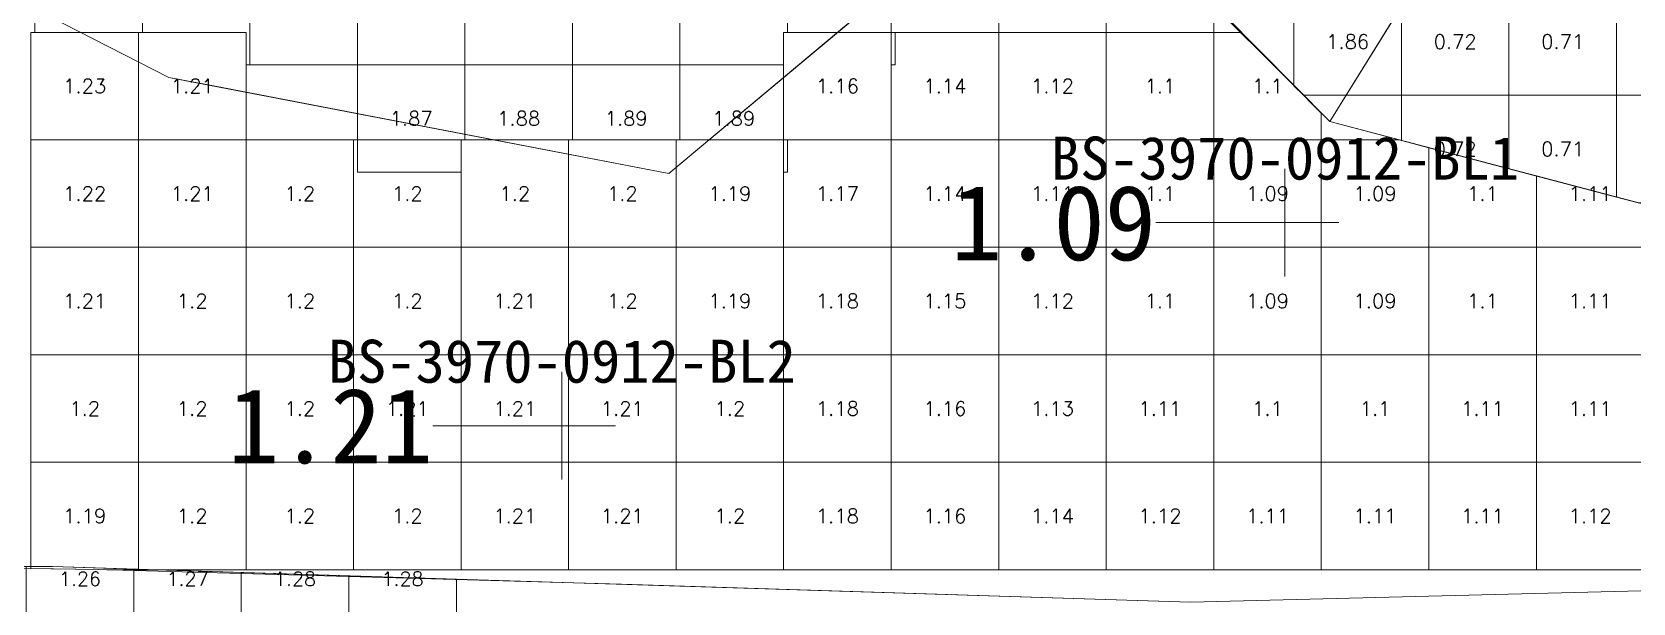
# Model space of a CAD drawing. Header units: inches. Extents: x 469759 to 470079, y 4349683 to 4349873.
# Drawn here: x 469932.95 to 469947.84, y 4349715.65 to 4349720.96 of the extents above; entities that cross this region are included whole.
import ezdxf
from ezdxf.enums import TextEntityAlignment as Align

# ---------------------------------------------------------------- set-up
doc = ezdxf.new("R2010")
doc.units = ezdxf.units.IN
doc.header["$MEASUREMENT"] = 0
for name, color, linetype, lineweight in [('0.500-1.000', 7, 'Continuous', 0), ('1.000-1.500', 7, 'Continuous', 0), ('1.500-3.000', 7, 'Continuous', 0), ('孔口文字', 7, 'Continuous', 0), ('点', 7, 'Continuous', 0), ('爆区方格网', 7, 'Continuous', 0), ('线条', 7, 'Continuous', 0), ('钻孔', 7, 'Continuous', 0)]:
    doc.layers.add(name, color=color, linetype=linetype, lineweight=lineweight)
doc.styles.add('3dmine_textStyle_1', font='txt.shx', dxfattribs={"height": 1, "bigfont": 'gbcbig.shx'})
doc.styles.add('3dmine_textStyle_3', font='SimSun.ttf', dxfattribs={"height": 1})

msp = doc.modelspace()

# ---------------------------------------------------------------- hatches: boundary and pattern name
at = {"layer": '钻孔', "linetype": 'Continuous', "lineweight": 0, "true_color": 0x0000ff, "extrusion": (0, 1, 0)}
for points in [[(-469945.601, 3960.085), (-469944.601, 3960.085), (-469944.601, 3972.085), (-469945.601, 3972.085)], [(-469938.876, 3960.126), (-469937.876, 3960.126), (-469937.876, 3972.126), (-469938.876, 3972.126)]]:
    msp.add_hatch(color=5, dxfattribs=at).paths.add_polyline_path(points, flags=0)

# ---------------------------------------------------------------- linework, layer by layer
at = {"color": 5, "linetype": 'Continuous', "lineweight": 0, "true_color": 0x0000ff}
msp.add_lwpolyline([(469949.512, 4349715.803), (469943.724, 4349715.656), (469933.139, 4349715.987), (469931.346, 4349715.989), (469931.343, 4349713.184), (469936.711, 4349708.564), (469939.138, 4349704.071), (469936.371, 4349700.048), (469940.196, 4349696.923), (469943.125, 4349698.914), (469948.312, 4349700.172)], dxfattribs=at)
at = {"layer": '0.500-1.000', "color": 4, "linetype": 'Continuous', "lineweight": 0, "true_color": 0x00ffff}
msp.add_lwpolyline([(469948.352, 4349719.25), (469946.493, 4349719.739), (469945.018, 4349720.128), (469946.928, 4349723.214), (469947.006, 4349723.341), (469946.95, 4349723.394), (469945.311, 4349724.961), (469941.381, 4349728.564), (469940.505, 4349729.752), (469939.473, 4349731.151), (469936.853, 4349731.96), (469935.078, 4349732.508), (469931.842, 4349732.619), (469931.683, 4349735.179), (469934.683, 4349738.179), (469935.697, 4349739.041), (469936.613, 4349739.82), (469939.613, 4349742.82), (469941.158, 4349743.706), (469942.755, 4349741.707)], dxfattribs=at)
at = {"layer": '1.000-1.500', "color": 5, "linetype": 'Continuous', "lineweight": 0, "true_color": 0x0000ff}
for points in [[(469949.512, 4349715.803), (469943.724, 4349715.656), (469941.95, 4349715.712), (469938.431, 4349715.822), (469933.569, 4349715.96), (469932.674, 4349715.972), (469928.233, 4349716.028), (469924.829, 4349717.94), (469923.957, 4349718.198), (469923.368, 4349718.372), (469923.307, 4349723.981), (469922.974, 4349724.507), (469923.534, 4349724.793), (469923.665, 4349727.062), (469925.873, 4349728.943), (469926.289, 4349729.298), (469925.965, 4349733.146), (469931.684, 4349735.18), (469932.001, 4349730.059)], [(469932.001, 4349730.059), (469933.498, 4349728.652), (469930.242, 4349726.444), (469928.515, 4349725.272), (469929.587, 4349724.051), (469929.587, 4349724.051), (469929.587, 4349724.051), (469929.587, 4349724.051), (469931.409, 4349721.977), (469934.22, 4349720.54), (469934.555, 4349720.475), (469938.87, 4349719.645), (469940.469, 4349720.981), (469940.899, 4349721.341), (469942.395, 4349722.782), (469945.018, 4349720.128), (469951.686, 4349718.372)]]:
    msp.add_lwpolyline(points, dxfattribs=at)
at = {"layer": '1.500-3.000', "color": 1, "linetype": 'Continuous', "lineweight": 0, "true_color": 0xff0000}
for points in [[(469943.346, 4349726.763), (469945.311, 4349724.961), (469947.006, 4349723.341), (469946.012, 4349721.734), (469945.018, 4349720.128), (469942.018, 4349723.128), (469940.724, 4349724.454), (469943.197, 4349726.899), (469943.346, 4349726.763)], [(469939.448, 4349725.763), (469942.395, 4349722.782), (469940.899, 4349721.341), (469938.87, 4349719.645), (469936.175, 4349720.164), (469934.22, 4349720.54), (469931.409, 4349721.977), (469934.476, 4349724.515), (469937.172, 4349726.468), (469937.222, 4349726.504), (469939.448, 4349725.763)]]:
    msp.add_lwpolyline(points, dxfattribs=at)
at = {"layer": '点', "color": 138, "linetype": 'Continuous', "lineweight": 0, "true_color": 0x004c4c}
for points, elevation in [([(469944.601, 4349718.688), (469944.601, 4349719.688)], 3972.085), ([(469945.101, 4349719.188), (469944.101, 4349719.188)], 3972.085), ([(469937.876, 4349716.798), (469937.876, 4349717.798)], 3972.126), ([(469938.376, 4349717.298), (469937.376, 4349717.298)], 3972.126)]:
    msp.add_lwpolyline(points, dxfattribs=dict(at, elevation=elevation))
at = {"layer": '爆区方格网', "color": 5, "linetype": 'Continuous', "lineweight": 0, "true_color": 0x0000ff}
for points, elevation in [([(469941.939, 4349720.958), (469940.939, 4349720.958), (469940.939, 4349721.958), (469941.939, 4349721.958), (469941.939, 4349720.958)], 3972.167), ([(469942.939, 4349720.958), (469941.939, 4349720.958), (469941.939, 4349721.958), (469942.939, 4349721.958), (469942.939, 4349720.958)], 3972.167), ([(469943.939, 4349721.219), (469943.939, 4349720.958), (469942.939, 4349720.958), (469942.939, 4349721.958), (469943.209, 4349721.958), (469943.939, 4349721.219)], 3972.167), ([(469933.939, 4349719.958), (469932.939, 4349719.958), (469932.939, 4349720.958), (469933.939, 4349720.958), (469933.939, 4349719.958)], 3972.167), ([(469934.939, 4349719.958), (469933.939, 4349719.958), (469933.939, 4349720.958), (469934.939, 4349720.958), (469934.939, 4349719.958)], 3972.167), ([(469940.939, 4349719.958), (469939.939, 4349719.958), (469939.939, 4349720.958), (469940.939, 4349720.958), (469940.939, 4349719.958)], 3972.167), ([(469941.939, 4349719.958), (469940.939, 4349719.958), (469940.939, 4349720.958), (469941.939, 4349720.958), (469941.939, 4349719.958)], 3972.167), ([(469942.939, 4349719.958), (469941.939, 4349719.958), (469941.939, 4349720.958), (469942.939, 4349720.958), (469942.939, 4349719.958)], 3972.167), ([(469943.939, 4349719.958), (469942.939, 4349719.958), (469942.939, 4349720.958), (469943.939, 4349720.958), (469943.939, 4349719.958)], 3972.167), ([(469944.939, 4349720.208), (469944.939, 4349719.958), (469943.939, 4349719.958), (469943.939, 4349720.958), (469944.197, 4349720.958), (469944.939, 4349720.208)], 3972.167), ([(469933.939, 4349718.958), (469932.939, 4349718.958), (469932.939, 4349719.958), (469933.939, 4349719.958), (469933.939, 4349718.958)], 3972.167), ([(469934.939, 4349718.958), (469933.939, 4349718.958), (469933.939, 4349719.958), (469934.939, 4349719.958), (469934.939, 4349718.958)], 3972.167), ([(469935.939, 4349718.958), (469934.939, 4349718.958), (469934.939, 4349719.958), (469935.939, 4349719.958), (469935.939, 4349718.958)], 3972.167), ([(469936.939, 4349718.958), (469935.939, 4349718.958), (469935.939, 4349719.958), (469936.939, 4349719.958), (469936.939, 4349718.958)], 3972.167), ([(469937.939, 4349718.958), (469936.939, 4349718.958), (469936.939, 4349719.958), (469937.939, 4349719.958), (469937.939, 4349718.958)], 3972.167), ([(469938.939, 4349718.958), (469937.939, 4349718.958), (469937.939, 4349719.958), (469938.939, 4349719.958), (469938.939, 4349718.958)], 3972.167), ([(469939.939, 4349718.958), (469938.939, 4349718.958), (469938.939, 4349719.958), (469939.939, 4349719.958), (469939.939, 4349718.958)], 3972.167), ([(469940.939, 4349718.958), (469939.939, 4349718.958), (469939.939, 4349719.958), (469940.939, 4349719.958), (469940.939, 4349718.958)], 3972.167), ([(469941.939, 4349718.958), (469940.939, 4349718.958), (469940.939, 4349719.958), (469941.939, 4349719.958), (469941.939, 4349718.958)], 3972.167), ([(469942.939, 4349718.958), (469941.939, 4349718.958), (469941.939, 4349719.958), (469942.939, 4349719.958), (469942.939, 4349718.958)], 3972.167), ([(469943.939, 4349718.958), (469942.939, 4349718.958), (469942.939, 4349719.958), (469943.939, 4349719.958), (469943.939, 4349718.958)], 3972.167), ([(469944.939, 4349718.958), (469943.939, 4349718.958), (469943.939, 4349719.958), (469944.939, 4349719.958), (469944.939, 4349718.958)], 3972.167), ([(469945.939, 4349719.885), (469945.939, 4349718.958), (469944.939, 4349718.958), (469944.939, 4349719.958), (469945.663, 4349719.958), (469945.939, 4349719.885)], 3972.167), ([(469946.939, 4349719.622), (469946.939, 4349718.958), (469945.939, 4349718.958), (469945.939, 4349719.885), (469946.939, 4349719.622)], 3972.167), ([(469947.939, 4349719.359), (469947.939, 4349718.958), (469946.939, 4349718.958), (469946.939, 4349719.622), (469947.939, 4349719.359)], 3972.167), ([(469933.939, 4349717.958), (469932.939, 4349717.958), (469932.939, 4349718.958), (469933.939, 4349718.958), (469933.939, 4349717.958)], 3972.167), ([(469934.939, 4349717.958), (469933.939, 4349717.958), (469933.939, 4349718.958), (469934.939, 4349718.958), (469934.939, 4349717.958)], 3972.167), ([(469935.939, 4349717.958), (469934.939, 4349717.958), (469934.939, 4349718.958), (469935.939, 4349718.958), (469935.939, 4349717.958)], 3972.167), ([(469936.939, 4349717.958), (469935.939, 4349717.958), (469935.939, 4349718.958), (469936.939, 4349718.958), (469936.939, 4349717.958)], 3972.167), ([(469937.939, 4349717.958), (469936.939, 4349717.958), (469936.939, 4349718.958), (469937.939, 4349718.958), (469937.939, 4349717.958)], 3972.167), ([(469938.939, 4349717.958), (469937.939, 4349717.958), (469937.939, 4349718.958), (469938.939, 4349718.958), (469938.939, 4349717.958)], 3972.167), ([(469939.939, 4349717.958), (469938.939, 4349717.958), (469938.939, 4349718.958), (469939.939, 4349718.958), (469939.939, 4349717.958)], 3972.167), ([(469940.939, 4349717.958), (469939.939, 4349717.958), (469939.939, 4349718.958), (469940.939, 4349718.958), (469940.939, 4349717.958)], 3972.167), ([(469941.939, 4349717.958), (469940.939, 4349717.958), (469940.939, 4349718.958), (469941.939, 4349718.958), (469941.939, 4349717.958)], 3972.167), ([(469942.939, 4349717.958), (469941.939, 4349717.958), (469941.939, 4349718.958), (469942.939, 4349718.958), (469942.939, 4349717.958)], 3972.167), ([(469943.939, 4349717.958), (469942.939, 4349717.958), (469942.939, 4349718.958), (469943.939, 4349718.958), (469943.939, 4349717.958)], 3972.167), ([(469944.939, 4349717.958), (469943.939, 4349717.958), (469943.939, 4349718.958), (469944.939, 4349718.958), (469944.939, 4349717.958)], 3972.167), ([(469945.939, 4349717.958), (469944.939, 4349717.958), (469944.939, 4349718.958), (469945.939, 4349718.958), (469945.939, 4349717.958)], 3972.167), ([(469946.939, 4349717.958), (469945.939, 4349717.958), (469945.939, 4349718.958), (469946.939, 4349718.958), (469946.939, 4349717.958)], 3972.167), ([(469947.939, 4349717.958), (469946.939, 4349717.958), (469946.939, 4349718.958), (469947.939, 4349718.958), (469947.939, 4349717.958)], 3972.167), ([(469933.939, 4349716.958), (469932.939, 4349716.958), (469932.939, 4349717.958), (469933.939, 4349717.958), (469933.939, 4349716.958)], 3972.167), ([(469934.939, 4349716.958), (469933.939, 4349716.958), (469933.939, 4349717.958), (469934.939, 4349717.958), (469934.939, 4349716.958)], 3972.167), ([(469935.939, 4349716.958), (469934.939, 4349716.958), (469934.939, 4349717.958), (469935.939, 4349717.958), (469935.939, 4349716.958)], 3972.167), ([(469936.939, 4349716.958), (469935.939, 4349716.958), (469935.939, 4349717.958), (469936.939, 4349717.958), (469936.939, 4349716.958)], 3972.167), ([(469937.939, 4349716.958), (469936.939, 4349716.958), (469936.939, 4349717.958), (469937.939, 4349717.958), (469937.939, 4349716.958)], 3972.167), ([(469938.939, 4349716.958), (469937.939, 4349716.958), (469937.939, 4349717.958), (469938.939, 4349717.958), (469938.939, 4349716.958)], 3972.167), ([(469939.939, 4349716.958), (469938.939, 4349716.958), (469938.939, 4349717.958), (469939.939, 4349717.958), (469939.939, 4349716.958)], 3972.167), ([(469940.939, 4349716.958), (469939.939, 4349716.958), (469939.939, 4349717.958), (469940.939, 4349717.958), (469940.939, 4349716.958)], 3972.167), ([(469941.939, 4349716.958), (469940.939, 4349716.958), (469940.939, 4349717.958), (469941.939, 4349717.958), (469941.939, 4349716.958)], 3972.167), ([(469942.939, 4349716.958), (469941.939, 4349716.958), (469941.939, 4349717.958), (469942.939, 4349717.958), (469942.939, 4349716.958)], 3972.167), ([(469943.939, 4349716.958), (469942.939, 4349716.958), (469942.939, 4349717.958), (469943.939, 4349717.958), (469943.939, 4349716.958)], 3972.167), ([(469944.939, 4349716.958), (469943.939, 4349716.958), (469943.939, 4349717.958), (469944.939, 4349717.958), (469944.939, 4349716.958)], 3972.167), ([(469945.939, 4349716.958), (469944.939, 4349716.958), (469944.939, 4349717.958), (469945.939, 4349717.958), (469945.939, 4349716.958)], 3972.167), ([(469946.939, 4349716.958), (469945.939, 4349716.958), (469945.939, 4349717.958), (469946.939, 4349717.958), (469946.939, 4349716.958)], 3972.167), ([(469947.939, 4349716.958), (469946.939, 4349716.958), (469946.939, 4349717.958), (469947.939, 4349717.958), (469947.939, 4349716.958)], 3972.167), ([(469933.939, 4349715.958), (469933.646, 4349715.958), (469933.569, 4349715.96), (469932.939, 4349715.968), (469932.939, 4349716.958), (469933.939, 4349716.958), (469933.939, 4349715.958)], 3972.167), ([(469934.939, 4349715.958), (469933.939, 4349715.958), (469933.939, 4349716.958), (469934.939, 4349716.958), (469934.939, 4349715.958)], 3972.167), ([(469935.939, 4349715.958), (469934.939, 4349715.958), (469934.939, 4349716.958), (469935.939, 4349716.958), (469935.939, 4349715.958)], 3972.167), ([(469936.939, 4349715.958), (469935.939, 4349715.958), (469935.939, 4349716.958), (469936.939, 4349716.958), (469936.939, 4349715.958)], 3972.167), ([(469937.939, 4349715.958), (469936.939, 4349715.958), (469936.939, 4349716.958), (469937.939, 4349716.958), (469937.939, 4349715.958)], 3972.167), ([(469938.939, 4349715.958), (469937.939, 4349715.958), (469937.939, 4349716.958), (469938.939, 4349716.958), (469938.939, 4349715.958)], 3972.167), ([(469939.939, 4349715.958), (469938.939, 4349715.958), (469938.939, 4349716.958), (469939.939, 4349716.958), (469939.939, 4349715.958)], 3972.167), ([(469940.939, 4349715.958), (469939.939, 4349715.958), (469939.939, 4349716.958), (469940.939, 4349716.958), (469940.939, 4349715.958)], 3972.167), ([(469941.939, 4349715.958), (469940.939, 4349715.958), (469940.939, 4349716.958), (469941.939, 4349716.958), (469941.939, 4349715.958)], 3972.167), ([(469942.939, 4349715.958), (469941.939, 4349715.958), (469941.939, 4349716.958), (469942.939, 4349716.958), (469942.939, 4349715.958)], 3972.167), ([(469943.939, 4349715.958), (469942.939, 4349715.958), (469942.939, 4349716.958), (469943.939, 4349716.958), (469943.939, 4349715.958)], 3972.167), ([(469944.939, 4349715.958), (469943.939, 4349715.958), (469943.939, 4349716.958), (469944.939, 4349716.958), (469944.939, 4349715.958)], 3972.167), ([(469945.939, 4349715.958), (469944.939, 4349715.958), (469944.939, 4349716.958), (469945.939, 4349716.958), (469945.939, 4349715.958)], 3972.167), ([(469946.939, 4349715.958), (469945.939, 4349715.958), (469945.939, 4349716.958), (469946.939, 4349716.958), (469946.939, 4349715.958)], 3972.167), ([(469947.939, 4349715.958), (469946.939, 4349715.958), (469946.939, 4349716.958), (469947.939, 4349716.958), (469947.939, 4349715.958)], 3972.167), ([(469933.139, 4349715.987), (469933.895, 4349715.964), (469933.895, 4349715.372), (469932.895, 4349715.372), (469932.895, 4349715.988), (469933.139, 4349715.987)], 3971.284), ([(469934.895, 4349715.932), (469934.895, 4349715.372), (469933.895, 4349715.372), (469933.895, 4349715.964), (469934.895, 4349715.932)], 3971.284), ([(469935.895, 4349715.901), (469935.895, 4349715.372), (469934.895, 4349715.372), (469934.895, 4349715.932), (469935.895, 4349715.901)], 3971.284), ([(469936.895, 4349715.87), (469936.895, 4349715.372), (469935.895, 4349715.372), (469935.895, 4349715.901), (469936.895, 4349715.87)], 3971.284)]:
    msp.add_lwpolyline(points, dxfattribs=dict(at, elevation=elevation))
at = {"layer": '爆区方格网', "color": 1, "linetype": 'Continuous', "lineweight": 0, "true_color": 0xff0000}
for points, elevation in [([(469933.975, 4349720.958), (469932.975, 4349720.958), (469932.975, 4349721.657), (469933.975, 4349721.657), (469933.975, 4349720.958)], 3972.878), ([(469934.975, 4349720.657), (469934.939, 4349720.657), (469934.939, 4349720.958), (469933.975, 4349720.958), (469933.975, 4349721.657), (469934.975, 4349721.657), (469934.975, 4349720.657)], 3972.878), ([(469935.975, 4349720.657), (469934.975, 4349720.657), (469934.975, 4349721.657), (469935.975, 4349721.657), (469935.975, 4349720.657)], 3972.878), ([(469936.975, 4349720.657), (469935.975, 4349720.657), (469935.975, 4349721.657), (469936.975, 4349721.657), (469936.975, 4349720.657)], 3972.878), ([(469937.975, 4349720.657), (469936.975, 4349720.657), (469936.975, 4349721.657), (469937.975, 4349721.657), (469937.975, 4349720.657)], 3972.878), ([(469938.975, 4349720.657), (469937.975, 4349720.657), (469937.975, 4349721.657), (469938.975, 4349721.657), (469938.975, 4349720.657)], 3972.878), ([(469939.975, 4349720.958), (469939.939, 4349720.958), (469939.939, 4349720.657), (469938.975, 4349720.657), (469938.975, 4349721.657), (469939.975, 4349721.657), (469939.975, 4349720.958)], 3972.878), ([(469940.939, 4349720.958), (469940.975, 4349720.958), (469940.975, 4349720.657), (469940.939, 4349720.657), (469940.939, 4349720.958), (469939.975, 4349720.958), (469939.975, 4349721.657), (469940.939, 4349721.657), (469940.939, 4349720.958)], 3972.878), ([(469945.684, 4349720.373), (469944.773, 4349720.373), (469944.684, 4349720.462), (469944.684, 4349721.373), (469945.684, 4349721.373), (469945.684, 4349720.373)], 3971.698), ([(469936.975, 4349719.958), (469936.939, 4349719.958), (469936.939, 4349719.657), (469935.975, 4349719.657), (469935.975, 4349720.657), (469936.975, 4349720.657), (469936.975, 4349719.958)], 3972.878), ([(469937.975, 4349719.958), (469936.975, 4349719.958), (469936.975, 4349720.657), (469937.975, 4349720.657), (469937.975, 4349719.958)], 3972.878), ([(469938.975, 4349719.958), (469937.975, 4349719.958), (469937.975, 4349720.657), (469938.975, 4349720.657), (469938.975, 4349719.958)], 3972.878), ([(469939.939, 4349719.958), (469939.975, 4349719.958), (469939.975, 4349719.657), (469939.939, 4349719.657), (469939.939, 4349719.958), (469938.975, 4349719.958), (469938.975, 4349720.657), (469939.939, 4349720.657), (469939.939, 4349719.958)], 3972.878)]:
    msp.add_lwpolyline(points, dxfattribs=dict(at, elevation=elevation))
at = {"layer": '爆区方格网', "color": 4, "linetype": 'Continuous', "lineweight": 0, "true_color": 0x00ffff, "elevation": 3971.438}
for points in [[(469946.684, 4349720.373), (469945.684, 4349720.373), (469945.684, 4349721.373), (469946.684, 4349721.373), (469946.684, 4349720.373)], [(469947.684, 4349720.373), (469946.684, 4349720.373), (469946.684, 4349721.373), (469947.684, 4349721.373), (469947.684, 4349720.373)], [(469948.684, 4349720.373), (469947.684, 4349720.373), (469947.684, 4349721.373), (469948.684, 4349721.373), (469948.684, 4349720.373)], [(469946.684, 4349719.689), (469946.493, 4349719.739), (469945.684, 4349719.953), (469945.684, 4349720.373), (469946.684, 4349720.373), (469946.684, 4349719.689)], [(469947.684, 4349719.426), (469946.684, 4349719.689), (469946.684, 4349720.373), (469947.684, 4349720.373), (469947.684, 4349719.426)], [(469948.684, 4349719.373), (469947.885, 4349719.373), (469947.684, 4349719.426), (469947.684, 4349720.373), (469948.684, 4349720.373), (469948.684, 4349719.373)]]:
    msp.add_lwpolyline(points, dxfattribs=at)
at = {"layer": '线条', "color": 138, "linetype": 'Continuous', "lineweight": 0, "true_color": 0x004c4c}
for points, elevation in [([(469944.601, 4349719.188), (469944.601, 4349719.188), (469944.601, 4349719.188)], 3972.085), ([(469937.876, 4349717.298), (469937.876, 4349717.298), (469937.876, 4349717.298)], 3972.126)]:
    msp.add_lwpolyline(points, dxfattribs=dict(at, elevation=elevation))
at = {"layer": '钻孔', "color": 5, "linetype": 'Continuous', "lineweight": 0, "true_color": 0x0000ff}
for points, elevation in [([(469944.601, 4349719.188), (469943.401, 4349719.188)], 3972.085), ([(469944.601, 4349719.188), (469943.401, 4349719.188)], 3960.085), ([(469937.876, 4349717.298), (469936.676, 4349717.298)], 3972.126), ([(469937.876, 4349717.298), (469936.676, 4349717.298)], 3960.126)]:
    msp.add_lwpolyline(points, dxfattribs=dict(at, elevation=elevation))

# ---------------------------------------------------------------- texts
at = {"color": 1, "linetype": 'Continuous', "lineweight": 0, "true_color": 0xff0000, "style": '3dmine_textStyle_1'}
for s, p in [('1.86', (469945.184, 4349720.873, 3971.698)), ('1.87', (469936.475, 4349720.157, 3972.878)), ('1.88', (469937.475, 4349720.157, 3972.878)), ('1.89', (469938.475, 4349720.157, 3972.878)), ('1.89', (469939.475, 4349720.157, 3972.878))]:
    msp.add_text(s, height=0.1333, dxfattribs=at).set_placement(p, align=Align.MIDDLE_CENTER)
at = {"color": 4, "linetype": 'Continuous', "lineweight": 0, "true_color": 0x00ffff, "style": '3dmine_textStyle_1'}
for s, p in [('0.72', (469946.184, 4349720.873, 3971.438)), ('0.71', (469947.184, 4349720.873, 3971.438)), ('0.72', (469946.184, 4349719.873, 3971.438)), ('0.71', (469947.184, 4349719.873, 3971.438))]:
    msp.add_text(s, height=0.1333, dxfattribs=at).set_placement(p, align=Align.MIDDLE_CENTER)
at = {"color": 5, "linetype": 'Continuous', "lineweight": 0, "true_color": 0x0000ff, "style": '3dmine_textStyle_1'}
for s, height, p in [('1.23', 0.1333, (469933.439, 4349720.458, 3972.167)), ('1.21', 0.1333, (469934.439, 4349720.458, 3972.167)), ('1.16', 0.1333, (469940.439, 4349720.458, 3972.167)), ('1.14', 0.1333, (469941.439, 4349720.458, 3972.167)), ('1.12', 0.1333, (469942.439, 4349720.458, 3972.167)), ('1.1', 0.1333, (469943.439, 4349720.458, 3972.167)), ('1.1', 0.1333, (469944.439, 4349720.458, 3972.167)), ('1.22', 0.1333, (469933.439, 4349719.458, 3972.167)), ('1.21', 0.1333, (469934.439, 4349719.458, 3972.167)), ('1.2', 0.1333, (469935.439, 4349719.458, 3972.167)), ('1.2', 0.1333, (469936.439, 4349719.458, 3972.167)), ('1.2', 0.1333, (469937.439, 4349719.458, 3972.167)), ('1.2', 0.1333, (469938.439, 4349719.458, 3972.167)), ('1.19', 0.1333, (469939.439, 4349719.458, 3972.167)), ('1.17', 0.1333, (469940.439, 4349719.458, 3972.167)), ('1.14', 0.1333, (469941.439, 4349719.458, 3972.167)), ('1.11', 0.1333, (469942.439, 4349719.458, 3972.167)), ('1.1', 0.1333, (469943.439, 4349719.458, 3972.167)), ('1.09', 0.1333, (469944.439, 4349719.458, 3972.167)), ('1.09', 0.1333, (469945.439, 4349719.458, 3972.167)), ('1.1', 0.1333, (469946.439, 4349719.458, 3972.167)), ('1.11', 0.1333, (469947.439, 4349719.458, 3972.167)), ('1.21', 0.1333, (469933.439, 4349718.458, 3972.167)), ('1.2', 0.1333, (469934.439, 4349718.458, 3972.167)), ('1.2', 0.1333, (469935.439, 4349718.458, 3972.167)), ('1.2', 0.1333, (469936.439, 4349718.458, 3972.167)), ('1.21', 0.1333, (469937.439, 4349718.458, 3972.167)), ('1.2', 0.1333, (469938.439, 4349718.458, 3972.167)), ('1.19', 0.1333, (469939.439, 4349718.458, 3972.167)), ('1.18', 0.1333, (469940.439, 4349718.458, 3972.167)), ('1.15', 0.1333, (469941.439, 4349718.458, 3972.167)), ('1.12', 0.1333, (469942.439, 4349718.458, 3972.167)), ('1.1', 0.1333, (469943.439, 4349718.458, 3972.167)), ('1.09', 0.1333, (469944.439, 4349718.458, 3972.167)), ('1.09', 0.1333, (469945.439, 4349718.458, 3972.167)), ('1.1', 0.1333, (469946.439, 4349718.458, 3972.167)), ('1.11', 0.1333, (469947.439, 4349718.458, 3972.167)), ('1.2', 0.1333, (469933.439, 4349717.458, 3972.167)), ('1.2', 0.1333, (469934.439, 4349717.458, 3972.167)), ('1.2', 0.1333, (469935.439, 4349717.458, 3972.167)), ('1.21', 0.1333, (469936.439, 4349717.458, 3972.167)), ('1.21', 0.1333, (469937.439, 4349717.458, 3972.167)), ('1.21', 0.1333, (469938.439, 4349717.458, 3972.167)), ('1.2', 0.1333, (469939.439, 4349717.458, 3972.167)), ('1.18', 0.1333, (469940.439, 4349717.458, 3972.167)), ('1.16', 0.1333, (469941.439, 4349717.458, 3972.167)), ('1.13', 0.1333, (469942.439, 4349717.458, 3972.167)), ('1.11', 0.1333, (469943.439, 4349717.458, 3972.167)), ('1.1', 0.1333, (469944.439, 4349717.458, 3972.167)), ('1.1', 0.1333, (469945.439, 4349717.458, 3972.167)), ('1.11', 0.1333, (469946.439, 4349717.458, 3972.167)), ('1.11', 0.1333, (469947.439, 4349717.458, 3972.167)), ('1.19', 0.1333, (469933.439, 4349716.458, 3972.167)), ('1.2', 0.1333, (469934.439, 4349716.458, 3972.167)), ('1.2', 0.1333, (469935.439, 4349716.458, 3972.167)), ('1.2', 0.1333, (469936.439, 4349716.458, 3972.167)), ('1.21', 0.1333, (469937.439, 4349716.458, 3972.167)), ('1.21', 0.1333, (469938.439, 4349716.458, 3972.167)), ('1.2', 0.1333, (469939.439, 4349716.458, 3972.167)), ('1.18', 0.1333, (469940.439, 4349716.458, 3972.167)), ('1.16', 0.1333, (469941.439, 4349716.458, 3972.167)), ('1.14', 0.1333, (469942.439, 4349716.458, 3972.167)), ('1.12', 0.1333, (469943.439, 4349716.458, 3972.167)), ('1.11', 0.1333, (469944.439, 4349716.458, 3972.167)), ('1.11', 0.1333, (469945.439, 4349716.458, 3972.167)), ('1.11', 0.1333, (469946.439, 4349716.458, 3972.167)), ('1.12', 0.1333, (469947.439, 4349716.458, 3972.167)), ('1.26', 0.13, (469933.395, 4349715.872, 3971.284)), ('1.27', 0.13, (469934.395, 4349715.872, 3971.284)), ('1.28', 0.13, (469935.395, 4349715.872, 3971.284)), ('1.28', 0.13, (469936.395, 4349715.872, 3971.284))]:
    msp.add_text(s, height=height, dxfattribs=at).set_placement(p, align=Align.MIDDLE_CENTER)
at = {"layer": '孔口文字', "color": 138, "linetype": 'Continuous', "lineweight": 0, "true_color": 0x004c4c, "style": '3dmine_textStyle_3'}
for s, p in [('BS-3970-0912-BL1', (469944.601, 4349719.588, 3972.085)), ('BS-3970-0912-BL2', (469937.876, 4349717.698, 3972.126))]:
    msp.add_text(s, height=0.4, dxfattribs=at).set_placement(p, align=Align.CENTER)
at = {"layer": '钻孔', "color": 5, "linetype": 'Continuous', "lineweight": 0, "true_color": 0x0000ff, "style": '3dmine_textStyle_3'}
for s, p in [('1.09', (469943.401, 4349719.188, 3972.085)), ('1.21', (469936.676, 4349717.298, 3972.126))]:
    msp.add_text(s, height=0.7, dxfattribs=at).set_placement(p, align=Align.MIDDLE_RIGHT)

doc.saveas('drawing.dxf')
